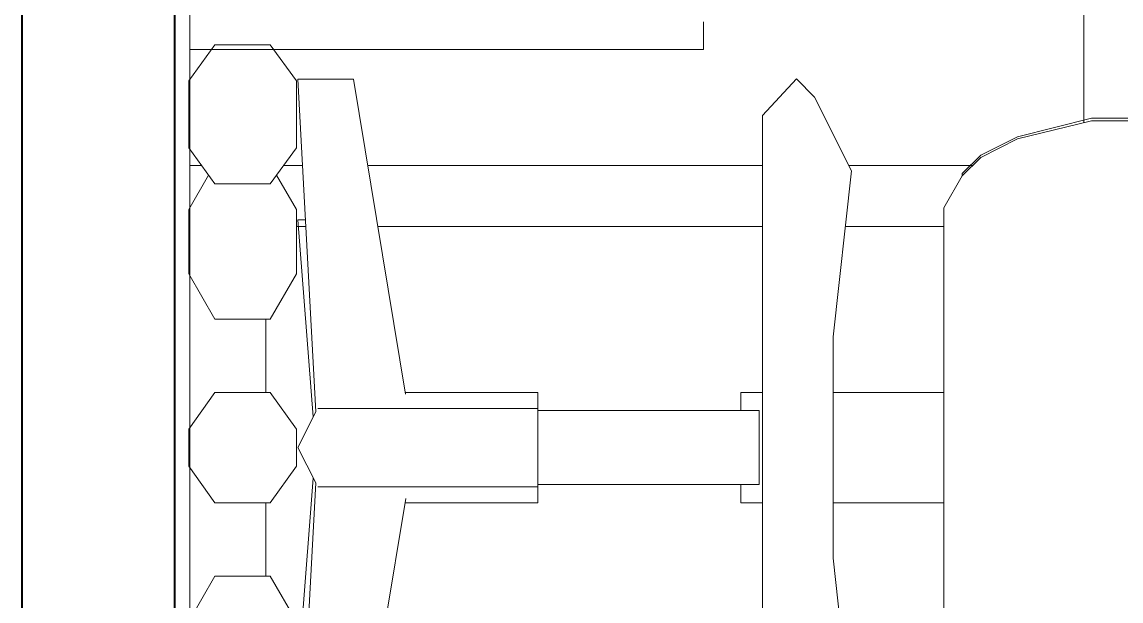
# Model space of a CAD drawing. Extents: x 65572 to 72871, y 30718 to 33858.
# Drawn here: x 66837.89 to 66873.89, y 32307.57 to 32326.55 of the extents above; entities that cross this region are included whole.
import ezdxf

# ---------------------------------------------------------------- set-up
doc = ezdxf.new("R2010")
doc.units = 0
doc.header["$LTSCALE"] = 0.5
doc.header["$MEASUREMENT"] = 0
doc.layers.get('0').update_dxf_attribs({"color": 20, "linetype": 'CONTINUOUS'})
doc.layers.add('_KTI_CONTROL', color=7, linetype='CONTINUOUS')
for name, color, linetype, lineweight in [('Framing', 142, 'CONTINUOUS', 13), ('Layout', 154, 'CONTINUOUS', 5), ('Structure', 7, 'CONTINUOUS', 40), ('Viewed', 150, 'CONTINUOUS', 9)]:
    doc.layers.add(name, color=color, linetype=linetype, lineweight=lineweight)

# ---------------------------------------------------------------- blocks, each defined once
blk = doc.blocks.new('12fstg01')
at = {"color": 0, "linetype": 'ByBlock'}
for p, q in [((-0.22682, 0.62118), (-0.22682, 0.69739)), ((-0.22516, 0.69739), (-0.22516, 0.62118)), ((-0.22682, 0.62118), (-0.21409, 0.57035)), ((-0.22516, 0.62118), (-0.21257, 0.57035)), ((-0.20136, 0.54498), (-0.21409, 0.57035)), ((-0.21257, 0.57035), (-0.19983, 0.54498)), ((-0.20136, 0.54498), (-0.18876, 0.53225)), ((-0.19983, 0.54498), (-0.1871, 0.53225)), ((-0.18876, 0.53225), (-0.1871, 0.53225)), ((-0.1871, 0.53225), (-0.1651, 0.51961)), ((-0.1651, 0.51961), (0.1651, 0.51961)), ((-0.03806, 0.4434), (-0.03806, 0.51961)), ((0.03806, 0.51961), (0.03806, 0.4434)), ((-0.24135, 0.43067), (-0.19056, 0.45604)), ((-0.19056, 0.45604), (-0.07625, 0.4434)), ((0.07611, 0.4434), (0.19042, 0.45604)), ((-0.07625, 0.4434), (0.07611, 0.4434)), ((-0.25408, 0.41812), (-0.24135, 0.43067)), ((-0.22862, 0.39469), (-0.25408, 0.41812)), ((0.22862, 0.39469), (-0.22862, 0.39469)), ((-0.03806, 0.37983), (-0.03806, 0.39469)), ((0.03806, 0.39469), (0.03806, 0.37983)), ((-0.02546, 0.24015), (-0.02546, 0.39256)), ((-0.02546, 0.39256), (0.02533, 0.39256)), ((0.02533, 0.39256), (0.02533, 0.24015)), ((-0.02546, 0.37983), (-0.03806, 0.37983)), ((0.03806, 0.37983), (0.02533, 0.37983)), ((-0.03806, 0.24015), (0.03806, 0.24015)), ((-0.03806, 0.149), (-0.03806, 0.24015)), ((-0.02699, 0.08885), (-0.02699, 0.24015)), ((0.02699, 0.08885), (0.02699, 0.24015)), ((0.03806, 0.24015), (0.03806, 0.14891)), ((-0.25367, 0.1132), (-0.03681, 0.14918)), ((0.03515, 0.14937), (0.25367, 0.1132)), ((-0.25367, 0.0751), (-0.25367, 0.1132)), ((-0.02463, 0.08728), (-0.25367, 0.0751)), ((-0.02131, 0.08562), (-0.1568, 0.0751)), ((0, 0.0751), (-0.02463, 0.08728)), ((0.02436, 0.08728), (0, 0.0751)), ((0.02104, 0.08562), (0.1568, 0.0751)), ((0.25367, 0.0751), (0.02436, 0.08728)), ((-0.1568, 0.0751), (-0.1568, 0.08017)), ((-0.27747, 0.056), (-0.25256, 0.07399)), ((-0.25256, 0.07399), (-0.20648, 0.07399)), ((-0.20648, 0.07399), (-0.18157, 0.056)), ((-0.16399, 0.07399), (-0.18766, 0.06034)), ((-0.11971, 0.07399), (-0.16399, 0.07399)), ((-0.11971, 0.07399), (-0.08857, 0.056)), ((-0.03806, 0.056), (-0.01273, 0.07399)), ((-0.01273, 0.07399), (0.01273, 0.07399)), ((0.01273, 0.07399), (0.03806, 0.056)), ((0.08857, 0.056), (0.11971, 0.07399)), ((-0.27747, 0.0179), (-0.27747, 0.056)), ((-0.18157, 0.056), (-0.18157, 0.0179)), ((-0.08857, 0.0179), (-0.08857, 0.056)), ((-0.03806, 0.056), (-0.03806, 0.0179)), ((0.03806, 0.056), (0.03806, 0.0179)), ((0.08857, 0.0179), (0.08857, 0.056)), ((-0.25256, 0), (-0.27747, 0.0179)), ((-0.18157, 0.0179), (-0.20648, 0)), ((-0.08857, 0.0179), (-0.11971, 0)), ((-0.03806, 0.0179), (-0.01273, 0)), ((0.01273, 0), (0.03806, 0.0179)), ((0.11971, 0), (0.08857, 0.0179)), ((-0.16399, 0), (-0.18766, 0.01356)), ((-0.20648, 0), (-0.25256, 0)), ((-0.11971, 0), (-0.16399, 0)), ((-0.01273, 0), (0.01273, 0))]:
    blk.add_line(p, q, dxfattribs=at)
at = {"layer": '_KTI_CONTROL'}
blk.add_polyline3d([(0, 0, 0), (0, 0, 0)], dxfattribs=at)
blk.add_polyline3d([(0, 0, 0), (0, 0, 0)], dxfattribs=at)

msp = doc.modelspace()

# ---------------------------------------------------------------- linework, layer by layer
at = {"layer": 'Framing'}
msp.add_line((66843.390623, 32435.914212), (66843.390623, 32239.968035), dxfattribs=at)
at = {"layer": 'Layout', "linetype": 'ByBlock'}
for p, q in [((66872.672352, 32337.468035), (66872.672352, 32323.252135)), ((66872.672352, 32337.468035), (66872.672352, 32323.252135)), ((66843.390623, 32325.645432), (66860.21092, 32325.645432)), ((66843.390623, 32325.645432), (66860.21092, 32325.645432)), ((66843.771456, 32321.846186), (66843.390623, 32321.846186)), ((66847.080402, 32321.846186), (66846.460548, 32321.846186)), ((66862.138493, 32321.846186), (66849.211928, 32321.846186)), ((66869.02903, 32321.846186), (66864.968227, 32321.846186)), ((66846.877605, 32319.846186), (66847.186746, 32319.846186)), ((66849.543772, 32319.846186), (66862.138493, 32319.846186)), ((66864.856825, 32319.846186), (66868.083039, 32319.846186))]:
    msp.add_line(p, q, dxfattribs=at)
msp.add_lwpolyline([(66860.21092, 32326.548227), (66860.21092, 32326.546189), (66860.21092, 32326.544151), (66860.21092, 32326.542113), (66860.21092, 32326.540074), (66860.21092, 32326.538036), (66860.21092, 32326.535998), (66860.21092, 32326.53396), (66860.21092, 32326.531921), (66860.21092, 32326.529883), (66860.21092, 32326.527845), (66860.21092, 32326.525807), (66860.21092, 32326.523768), (66860.21092, 32326.52173), (66860.21092, 32326.519692), (66860.21092, 32326.517654), (66860.21092, 32326.515615), (66860.21092, 32326.513577), (66860.21092, 32326.511539), (66860.21092, 32326.509501), (66860.21092, 32326.507463), (66860.21092, 32326.505424), (66860.21092, 32326.503386), (66860.21092, 32326.501348), (66860.21092, 32326.49931), (66860.21092, 32326.497271), (66860.21092, 32326.495233), (66860.21092, 32326.493195), (66860.21092, 32326.491157), (66860.21092, 32326.489118), (66860.21092, 32326.48708), (66860.21092, 32326.485042), (66860.21092, 32326.483004), (66860.21092, 32326.480965), (66860.21092, 32326.478927), (66860.21092, 32326.476889), (66860.21092, 32326.474851), (66860.21092, 32326.472812), (66860.21092, 32326.470774), (66860.21092, 32326.468736), (66860.21092, 32326.466698), (66860.21092, 32326.464659), (66860.21092, 32326.462621), (66860.21092, 32326.460583), (66860.21092, 32326.458545), (66860.21092, 32326.456506), (66860.21092, 32326.454468), (66860.21092, 32326.45243), (66860.21092, 32326.450392), (66860.21092, 32326.448354), (66860.21092, 32326.446315), (66860.21092, 32326.444277), (66860.21092, 32326.442239), (66860.21092, 32326.440201), (66860.21092, 32326.438162), (66860.21092, 32326.436124), (66860.21092, 32326.434086), (66860.21092, 32326.432048), (66860.21092, 32326.430009), (66860.21092, 32326.427971), (66860.21092, 32326.425933), (66860.21092, 32326.423895), (66860.21092, 32326.421856), (66860.21092, 32326.419818), (66860.21092, 32326.41778), (66860.21092, 32326.415742), (66860.21092, 32326.413703), (66860.21092, 32326.411665), (66860.21092, 32326.409627), (66860.21092, 32326.407589), (66860.21092, 32326.40555), (66860.21092, 32326.403512), (66860.21092, 32326.401474), (66860.21092, 32326.399436), (66860.21092, 32326.397397), (66860.21092, 32326.395359), (66860.21092, 32326.393321), (66860.21092, 32326.391283), (66860.21092, 32326.389245), (66860.21092, 32326.387206), (66860.21092, 32326.385168), (66860.21092, 32326.38313), (66860.21092, 32326.381092), (66860.21092, 32326.379053), (66860.21092, 32326.377015), (66860.21092, 32326.374977), (66860.21092, 32326.372939), (66860.21092, 32326.3709), (66860.21092, 32326.368862), (66860.21092, 32326.366824), (66860.21092, 32326.364786), (66860.21092, 32326.362747), (66860.21092, 32326.360709), (66860.21092, 32326.358671), (66860.21092, 32326.356633), (66860.21092, 32326.354594), (66860.21092, 32326.352556), (66860.21092, 32326.350518), (66860.21092, 32326.34848), (66860.21092, 32326.346441), (66860.21092, 32326.344403), (66860.21092, 32326.342365), (66860.21092, 32326.340327), (66860.21092, 32326.338288), (66860.21092, 32326.33625), (66860.21092, 32326.334212), (66860.21092, 32326.332174), (66860.21092, 32326.330136), (66860.21092, 32326.328097), (66860.21092, 32326.326059), (66860.21092, 32326.324021), (66860.21092, 32326.321983), (66860.21092, 32326.319944), (66860.21092, 32326.317906), (66860.21092, 32326.315868), (66860.21092, 32326.31383), (66860.21092, 32326.311791), (66860.21092, 32326.309753), (66860.21092, 32326.307715), (66860.21092, 32326.305677), (66860.21092, 32326.303638), (66860.21092, 32326.3016), (66860.21092, 32326.299562), (66860.21092, 32326.297524), (66860.21092, 32326.295485), (66860.21092, 32326.293447), (66860.21092, 32326.291409), (66860.21092, 32326.289371), (66860.21092, 32326.287332), (66860.21092, 32326.285294), (66860.21092, 32326.283256), (66860.21092, 32326.281218), (66860.21092, 32326.279179), (66860.21092, 32326.277141), (66860.21092, 32326.275103), (66860.21092, 32326.273065), (66860.21092, 32326.271027), (66860.21092, 32326.268988), (66860.21092, 32326.26695), (66860.21092, 32326.264912), (66860.21092, 32326.262874), (66860.21092, 32326.260835), (66860.21092, 32326.258797), (66860.21092, 32326.256759), (66860.21092, 32326.254721), (66860.21092, 32326.252682), (66860.21092, 32326.250644), (66860.21092, 32326.248606), (66860.21092, 32326.246568), (66860.21092, 32326.244529), (66860.21092, 32326.242491), (66860.21092, 32326.240453), (66860.21092, 32326.238415), (66860.21092, 32326.236376), (66860.21092, 32326.234338), (66860.21092, 32326.2323), (66860.21092, 32326.230262), (66860.21092, 32326.228223), (66860.21092, 32326.226185), (66860.21092, 32326.224147), (66860.21092, 32326.222109), (66860.21092, 32326.22007), (66860.21092, 32326.218032), (66860.21092, 32326.215994), (66860.21092, 32326.213956), (66860.21092, 32326.211918), (66860.21092, 32326.209879), (66860.21092, 32326.207841), (66860.21092, 32326.205803), (66860.21092, 32326.203765), (66860.21092, 32326.201726), (66860.21092, 32326.199688), (66860.21092, 32326.19765), (66860.21092, 32326.195612), (66860.21092, 32326.193573), (66860.21092, 32326.191535), (66860.21092, 32326.189497), (66860.21092, 32326.187459), (66860.21092, 32326.18542), (66860.21092, 32326.183382), (66860.21092, 32326.181344), (66860.21092, 32326.179306), (66860.21092, 32326.177267), (66860.21092, 32326.175229), (66860.21092, 32326.173191), (66860.21092, 32326.171153), (66860.21092, 32326.169114), (66860.21092, 32326.167076), (66860.21092, 32326.165038), (66860.21092, 32326.163), (66860.21092, 32326.160961), (66860.21092, 32326.158923), (66860.21092, 32326.156885), (66860.21092, 32326.154847), (66860.21092, 32326.152809), (66860.21092, 32326.15077), (66860.21092, 32326.148732), (66860.21092, 32326.146694), (66860.21092, 32326.144656), (66860.21092, 32326.142617), (66860.21092, 32326.140579), (66860.21092, 32326.138541), (66860.21092, 32326.136503), (66860.21092, 32326.134464), (66860.21092, 32326.132426), (66860.21092, 32326.130388), (66860.21092, 32326.12835), (66860.21092, 32326.126311), (66860.21092, 32326.124273), (66860.21092, 32326.122235), (66860.21092, 32326.120197), (66860.21092, 32326.118158), (66860.21092, 32326.11612), (66860.21092, 32326.114082), (66860.21092, 32326.112044), (66860.21092, 32326.110005), (66860.21092, 32326.107967), (66860.21092, 32326.105929), (66860.21092, 32326.103891), (66860.21092, 32326.101852), (66860.21092, 32326.099814), (66860.21092, 32326.097776), (66860.21092, 32326.095738), (66860.21092, 32326.0937), (66860.21092, 32326.091661), (66860.21092, 32326.089623), (66860.21092, 32326.087585), (66860.21092, 32326.085547), (66860.21092, 32326.083508), (66860.21092, 32326.08147), (66860.21092, 32326.079432), (66860.21092, 32326.077394), (66860.21092, 32326.075355), (66860.21092, 32326.073317), (66860.21092, 32326.071279), (66860.21092, 32326.069241), (66860.21092, 32326.067202), (66860.21092, 32326.065164), (66860.21092, 32326.063126), (66860.21092, 32326.061088), (66860.21092, 32326.059049), (66860.21092, 32326.057011), (66860.21092, 32326.054973), (66860.21092, 32326.052935), (66860.21092, 32326.050896), (66860.21092, 32326.048858), (66860.21092, 32326.04682), (66860.21092, 32326.044782), (66860.21092, 32326.042743), (66860.21092, 32326.040705), (66860.21092, 32326.038667), (66860.21092, 32326.036629), (66860.21092, 32326.034591), (66860.21092, 32326.032552), (66860.21092, 32326.030514), (66860.21092, 32326.028476), (66860.21092, 32326.026438), (66860.21092, 32326.024399), (66860.21092, 32326.022361), (66860.21092, 32326.020323), (66860.21092, 32326.018285), (66860.21092, 32326.016246), (66860.21092, 32326.014208), (66860.21092, 32326.01217), (66860.21092, 32326.010132), (66860.21092, 32326.008093), (66860.21092, 32326.006055), (66860.21092, 32326.004017), (66860.21092, 32326.001979), (66860.21092, 32325.99994), (66860.21092, 32325.997902), (66860.21092, 32325.995864), (66860.21092, 32325.993826), (66860.21092, 32325.991787), (66860.21092, 32325.989749), (66860.21092, 32325.987711), (66860.21092, 32325.985673), (66860.21092, 32325.983634), (66860.21092, 32325.981596), (66860.21092, 32325.979558), (66860.21092, 32325.97752), (66860.21092, 32325.975482), (66860.21092, 32325.973443), (66860.21092, 32325.971405), (66860.21092, 32325.969367), (66860.21092, 32325.967329), (66860.21092, 32325.96529), (66860.21092, 32325.963252), (66860.21092, 32325.961214), (66860.21092, 32325.959176), (66860.21092, 32325.957137), (66860.21092, 32325.955099), (66860.21092, 32325.953061), (66860.21092, 32325.951023), (66860.21092, 32325.948984), (66860.21092, 32325.946946), (66860.21092, 32325.944908), (66860.21092, 32325.94287), (66860.21092, 32325.940831), (66860.21092, 32325.938793), (66860.21092, 32325.936755), (66860.21092, 32325.934717), (66860.21092, 32325.932678), (66860.21092, 32325.93064), (66860.21092, 32325.928602), (66860.21092, 32325.926564), (66860.21092, 32325.924525), (66860.21092, 32325.922487), (66860.21092, 32325.920449), (66860.21092, 32325.918411), (66860.21092, 32325.916373), (66860.21092, 32325.914334), (66860.21092, 32325.912296), (66860.21092, 32325.910258), (66860.21092, 32325.90822), (66860.21092, 32325.906181), (66860.21092, 32325.904143), (66860.21092, 32325.902105), (66860.21092, 32325.900067), (66860.21092, 32325.898028), (66860.21092, 32325.89599), (66860.21092, 32325.893952), (66860.21092, 32325.892106), (66860.21092, 32325.891415), (66860.21092, 32325.890724), (66860.21092, 32325.890033), (66860.21092, 32325.889342), (66860.21092, 32325.888651), (66860.21092, 32325.88796), (66860.21092, 32325.887269), (66860.21092, 32325.886578), (66860.21092, 32325.885887), (66860.21092, 32325.885196), (66860.21092, 32325.884505), (66860.21092, 32325.883815), (66860.21092, 32325.883124), (66860.21092, 32325.882433), (66860.21092, 32325.881742), (66860.21092, 32325.881051), (66860.21092, 32325.88036), (66860.21092, 32325.879669), (66860.21092, 32325.878978), (66860.21092, 32325.878287), (66860.21092, 32325.877596), (66860.21092, 32325.876905), (66860.21092, 32325.876214), (66860.21092, 32325.875523), (66860.21092, 32325.874832), (66860.21092, 32325.874141), (66860.21092, 32325.87345), (66860.21092, 32325.872759), (66860.21092, 32325.872068), (66860.21092, 32325.871377), (66860.21092, 32325.870686), (66860.21092, 32325.869995), (66860.21092, 32325.869304), (66860.21092, 32325.868613), (66860.21092, 32325.867922), (66860.21092, 32325.867231), (66860.21092, 32325.86654), (66860.21092, 32325.865849), (66860.21092, 32325.865159), (66860.21092, 32325.864468), (66860.21092, 32325.863777), (66860.21092, 32325.863086), (66860.21092, 32325.862395), (66860.21092, 32325.861704), (66860.21092, 32325.861013), (66860.21092, 32325.860322), (66860.21092, 32325.859631), (66860.21092, 32325.85894), (66860.21092, 32325.858249), (66860.21092, 32325.857558), (66860.21092, 32325.856867), (66860.21092, 32325.856176), (66860.21092, 32325.855485), (66860.21092, 32325.854794), (66860.21092, 32325.854103), (66860.21092, 32325.853412), (66860.21092, 32325.852721), (66860.21092, 32325.85203), (66860.21092, 32325.851339), (66860.21092, 32325.850648), (66860.21092, 32325.849957), (66860.21092, 32325.849266), (66860.21092, 32325.848575), (66860.21092, 32325.847884), (66860.21092, 32325.847193), (66860.21092, 32325.846503), (66860.21092, 32325.845812), (66860.21092, 32325.845121), (66860.21092, 32325.84443), (66860.21092, 32325.843739), (66860.21092, 32325.843048), (66860.21092, 32325.842357), (66860.21092, 32325.841666), (66860.21092, 32325.840975), (66860.21092, 32325.840284), (66860.21092, 32325.839593), (66860.21092, 32325.838902), (66860.21092, 32325.838211), (66860.21092, 32325.83752), (66860.21092, 32325.836829), (66860.21092, 32325.836138), (66860.21092, 32325.835447), (66860.21092, 32325.834756), (66860.21092, 32325.834065), (66860.21092, 32325.833374), (66860.21092, 32325.832683), (66860.21092, 32325.831992), (66860.21092, 32325.831301), (66860.21092, 32325.83061), (66860.21092, 32325.829919), (66860.21092, 32325.829228), (66860.21092, 32325.828537), (66860.21092, 32325.827847), (66860.21092, 32325.827156), (66860.21092, 32325.826465), (66860.21092, 32325.825774), (66860.21092, 32325.825083), (66860.21092, 32325.824392), (66860.21092, 32325.823701), (66860.21092, 32325.82301), (66860.21092, 32325.822319), (66860.21092, 32325.821628), (66860.21092, 32325.820937), (66860.21092, 32325.820246), (66860.21092, 32325.819555), (66860.21092, 32325.818864), (66860.21092, 32325.818173), (66860.21092, 32325.817482), (66860.21092, 32325.816791), (66860.21092, 32325.8161), (66860.21092, 32325.815409), (66860.21092, 32325.814718), (66860.21092, 32325.814027), (66860.21092, 32325.813336), (66860.21092, 32325.812645), (66860.21092, 32325.811954), (66860.21092, 32325.811263), (66860.21092, 32325.810572), (66860.21092, 32325.809881), (66860.21092, 32325.809191), (66860.21092, 32325.8085), (66860.21092, 32325.807809), (66860.21092, 32325.807118), (66860.21092, 32325.806427), (66860.21092, 32325.805736), (66860.21092, 32325.805045), (66860.21092, 32325.804354), (66860.21092, 32325.803663), (66860.21092, 32325.802972), (66860.21092, 32325.802281), (66860.21092, 32325.80159), (66860.21092, 32325.800899), (66860.21092, 32325.800208), (66860.21092, 32325.799517), (66860.21092, 32325.798826), (66860.21092, 32325.798135), (66860.21092, 32325.797444), (66860.21092, 32325.796753), (66860.21092, 32325.796062), (66860.21092, 32325.795371), (66860.21092, 32325.79468), (66860.21092, 32325.793989), (66860.21092, 32325.793298), (66860.21092, 32325.792607), (66860.21092, 32325.791916), (66860.21092, 32325.791225), (66860.21092, 32325.790535), (66860.21092, 32325.789844), (66860.21092, 32325.789153), (66860.21092, 32325.788462), (66860.21092, 32325.787771), (66860.21092, 32325.78708), (66860.21092, 32325.786389), (66860.21092, 32325.785698), (66860.21092, 32325.785007), (66860.21092, 32325.784316), (66860.21092, 32325.783625), (66860.21092, 32325.782934), (66860.21092, 32325.782243), (66860.21092, 32325.781552), (66860.21092, 32325.780861), (66860.21092, 32325.78017), (66860.21092, 32325.779479), (66860.21092, 32325.778788), (66860.21092, 32325.778097), (66860.21092, 32325.777406), (66860.21092, 32325.776715), (66860.21092, 32325.776024), (66860.21092, 32325.775333), (66860.21092, 32325.774642), (66860.21092, 32325.773951), (66860.21092, 32325.77326), (66860.21092, 32325.772569), (66860.21092, 32325.771879), (66860.21092, 32325.771188), (66860.21092, 32325.770497), (66860.21092, 32325.769806), (66860.21092, 32325.769115), (66860.21092, 32325.768424), (66860.21092, 32325.767733), (66860.21092, 32325.767042), (66860.21092, 32325.766351), (66860.21092, 32325.76566), (66860.21092, 32325.764969), (66860.21092, 32325.764278), (66860.21092, 32325.763587), (66860.21092, 32325.762896), (66860.21092, 32325.762205), (66860.21092, 32325.761514), (66860.21092, 32325.760823), (66860.21092, 32325.760132), (66860.21092, 32325.759441), (66860.21092, 32325.75875), (66860.21092, 32325.758059), (66860.21092, 32325.757368), (66860.21092, 32325.756677), (66860.21092, 32325.755986), (66860.21092, 32325.755295), (66860.21092, 32325.754604), (66860.21092, 32325.753913), (66860.21092, 32325.753223), (66860.21092, 32325.752532), (66860.21092, 32325.751841), (66860.21092, 32325.75115), (66860.21092, 32325.750459), (66860.21092, 32325.749768), (66860.21092, 32325.749077), (66860.21092, 32325.748386), (66860.21092, 32325.747695), (66860.21092, 32325.747004), (66860.21092, 32325.746313), (66860.21092, 32325.745622), (66860.21092, 32325.744931), (66860.21092, 32325.74424), (66860.21092, 32325.743549), (66860.21092, 32325.742858), (66860.21092, 32325.742167), (66860.21092, 32325.741476), (66860.21092, 32325.740785), (66860.21092, 32325.740094), (66860.21092, 32325.739403), (66860.21092, 32325.738712), (66860.21092, 32325.738021), (66860.21092, 32325.73733), (66860.21092, 32325.736639), (66860.21092, 32325.735948), (66860.21092, 32325.735257), (66860.21092, 32325.734567), (66860.21092, 32325.733876), (66860.21092, 32325.733185), (66860.21092, 32325.732494), (66860.21092, 32325.731803), (66860.21092, 32325.731112), (66860.21092, 32325.730421), (66860.21092, 32325.72973), (66860.21092, 32325.729039), (66860.21092, 32325.728348), (66860.21092, 32325.727657), (66860.21092, 32325.726966), (66860.21092, 32325.726275), (66860.21092, 32325.725584), (66860.21092, 32325.724893), (66860.21092, 32325.724202), (66860.21092, 32325.723511), (66860.21092, 32325.72282), (66860.21092, 32325.722129), (66860.21092, 32325.721438), (66860.21092, 32325.720747), (66860.21092, 32325.720056), (66860.21092, 32325.719365), (66860.21092, 32325.718674), (66860.21092, 32325.717983), (66860.21092, 32325.717292), (66860.21092, 32325.716601), (66860.21092, 32325.715911), (66860.21092, 32325.71522), (66860.21092, 32325.714529), (66860.21092, 32325.713838), (66860.21092, 32325.713147), (66860.21092, 32325.712456), (66860.21092, 32325.711765), (66860.21092, 32325.711074), (66860.21092, 32325.710383), (66860.21092, 32325.709692), (66860.21092, 32325.709001), (66860.21092, 32325.70831), (66860.21092, 32325.707619), (66860.21092, 32325.706928), (66860.21092, 32325.706237), (66860.21092, 32325.705546), (66860.21092, 32325.704855), (66860.21092, 32325.704164), (66860.21092, 32325.703473), (66860.21092, 32325.702782), (66860.21092, 32325.702091), (66860.21092, 32325.7014), (66860.21092, 32325.700709), (66860.21092, 32325.700018), (66860.21092, 32325.699327), (66860.21092, 32325.698636), (66860.21092, 32325.697945), (66860.21092, 32325.697255), (66860.21092, 32325.696564), (66860.21092, 32325.695873), (66860.21092, 32325.695182), (66860.21092, 32325.694491), (66860.21092, 32325.6938), (66860.21092, 32325.693109), (66860.21092, 32325.692418), (66860.21092, 32325.691727), (66860.21092, 32325.691036), (66860.21092, 32325.690345), (66860.21092, 32325.689654), (66860.21092, 32325.688963), (66860.21092, 32325.688272), (66860.21092, 32325.687581), (66860.21092, 32325.68689), (66860.21092, 32325.686199), (66860.21092, 32325.685508), (66860.21092, 32325.684817), (66860.21092, 32325.684126), (66860.21092, 32325.683435), (66860.21092, 32325.682744), (66860.21092, 32325.682053), (66860.21092, 32325.681362), (66860.21092, 32325.680671), (66860.21092, 32325.67998), (66860.21092, 32325.679289), (66860.21092, 32325.678599), (66860.21092, 32325.677908), (66860.21092, 32325.677217), (66860.21092, 32325.676526), (66860.21092, 32325.675835), (66860.21092, 32325.675144), (66860.21092, 32325.674453), (66860.21092, 32325.673762), (66860.21092, 32325.673071), (66860.21092, 32325.67238), (66860.21092, 32325.671689), (66860.21092, 32325.670998), (66860.21092, 32325.670307), (66860.21092, 32325.669616), (66860.21092, 32325.668925), (66860.21092, 32325.668234), (66860.21092, 32325.667543), (66860.21092, 32325.666852), (66860.21092, 32325.666161), (66860.21092, 32325.66547), (66860.21092, 32325.664779), (66860.21092, 32325.664088), (66860.21092, 32325.663397), (66860.21092, 32325.662706), (66860.21092, 32325.662015), (66860.21092, 32325.661324), (66860.21092, 32325.660633), (66860.21092, 32325.659943), (66860.21092, 32325.659252), (66860.21092, 32325.658561), (66860.21092, 32325.65787), (66860.21092, 32325.657179), (66860.21092, 32325.656488), (66860.21092, 32325.655797), (66860.21092, 32325.655106), (66860.21092, 32325.654415), (66860.21092, 32325.653724), (66860.21092, 32325.653033), (66860.21092, 32325.652342), (66860.21092, 32325.651651), (66860.21092, 32325.65096), (66860.21092, 32325.650269), (66860.21092, 32325.649578), (66860.21092, 32325.648887), (66860.21092, 32325.648196), (66860.21092, 32325.647505), (66860.21092, 32325.646814), (66860.21092, 32325.646123), (66860.21092, 32325.645432)], dxfattribs=at)
at = {"layer": 'Structure'}
for p, q in [((66837.890623, 32459.039741), (66837.890623, 32213.10795)), ((66842.890623, 32459.039741), (66842.890623, 32213.10795))]:
    msp.add_line(p, q, dxfattribs=at)
at = {"layer": 'Viewed', "linetype": 'ByBlock'}
for p, q in [((66845.872352, 32316.812772), (66845.872352, 32314.40905)), ((66845.872352, 32310.787004), (66845.872352, 32308.383282))]:
    msp.add_line(p, q, dxfattribs=at)

# ---------------------------------------------------------------- block references
at = {"layer": 'Layout', "linetype": 'ByBlock', "xscale": 47.58705652932135, "yscale": 47.58705652932135, "zscale": 47.58705652932135, "rotation": 270}
msp.add_blockref('12fstg01', (66843.356537, 32312.598027), dxfattribs=at)

doc.saveas('drawing.dxf')
